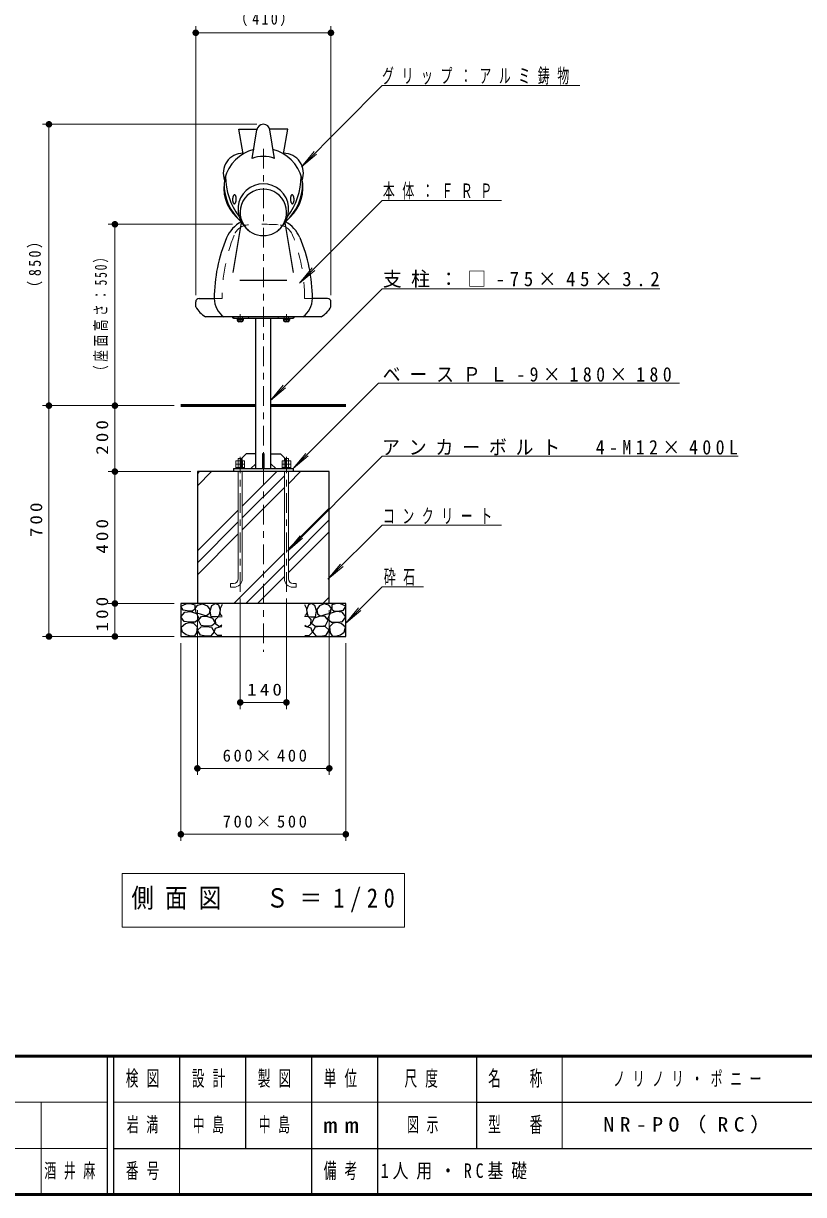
# Model space of a CAD drawing. Units: millimetres on the paper, scale 1:20. Extents: x -385 to 0, y 0 to 267.
# Drawn here: x -256.2 to -137.9, y 0 to 177.6 of the extents above; entities that cross this region are included whole.
import ezdxf

# ---------------------------------------------------------------- set-up
doc = ezdxf.new("R2010")
doc.units = ezdxf.units.MM
doc.linetypes.add('USER1', pattern=[4.5, 2.5, -2])
doc.linetypes.add('USER2', pattern=[6, 3, -1, 1, -1])
doc.layers.add('LY_1', color=7, linetype='Continuous', lineweight=13)
doc.styles.add('ＭＳ ゴシック', font='')
doc.styles.get('ＭＳ ゴシック').set_extended_font_data('MS Gothic')

# ---------------------------------------------------------------- blocks, each defined once
blk = doc.blocks.new('filled_dot')
at = {"color": 0, "linetype": 'Continuous', "lineweight": -2, "const_width": 1.25}
blk.add_lwpolyline([(-0.625, 0, 1), (0.625, 0, 1)], format="xyb", close=True, dxfattribs=at)

msp = doc.modelspace()

# ---------------------------------------------------------------- linework, layer by layer
at = {"layer": 'LY_1'}
for p, q in [((-230.053, 136.377), (-230.053, 177.166)), ((-230.053, 176.166), (-209.553, 176.166)), ((-209.553, 136.377), (-209.553, 177.166)), ((-201.8, 168.146), (-214.031, 155.833)), ((-201.8, 168.146), (-171.798, 168.146)), ((-220.803, 162.287), (-253.303, 162.287)), ((-252.303, 119.627), (-252.303, 162.287)), ((-214.031, 155.833), (-212.111, 158.138)), ((-214.031, 155.833), (-211.74, 157.769)), ((-201.8, 150.72), (-214.315, 138.205)), ((-201.8, 150.72), (-183.675, 150.72)), ((-224.473, 147.127), (-243.303, 147.127)), ((-242.303, 119.627), (-242.303, 147.127)), ((-214.315, 138.205), (-212.387, 140.503)), ((-214.315, 138.205), (-212.017, 140.133)), ((-201.8, 137.343), (-218.733, 120.411)), ((-201.8, 137.343), (-159.675, 137.343)), ((-218.733, 120.411), (-216.805, 122.709)), ((-202.334, 123.046), (-215.303, 110.077)), ((-202.334, 123.046), (-156.703, 123.046)), ((-218.733, 120.411), (-216.435, 122.339)), ((-233.305, 119.627), (-253.303, 119.627)), ((-233.305, 119.627), (-253.303, 119.627)), ((-252.303, 84.627), (-252.303, 119.627)), ((-233.305, 119.627), (-243.303, 119.627)), ((-242.303, 119.627), (-242.303, 109.627)), ((-241.305, 119.627), (-241.303, 119.627)), ((-201.8, 111.941), (-216.156, 97.585)), ((-215.303, 110.077), (-213.375, 112.375)), ((-215.303, 110.077), (-213.005, 112.005)), ((-201.8, 111.941), (-147.798, 111.941)), ((-222.653, 111.237), (-223.953, 111.237)), ((-223.953, 111.237), (-223.953, 110.077)), ((-222.653, 110.737), (-223.953, 110.737)), ((-222.653, 110.237), (-223.953, 110.237)), ((-223.628, 111.237), (-223.628, 110.237)), ((-223.603, 111.237), (-223.603, 111.627)), ((-223.603, 111.627), (-223.003, 111.627)), ((-223.003, 111.237), (-223.003, 111.627)), ((-222.978, 111.237), (-222.978, 110.237)), ((-222.653, 111.237), (-222.653, 110.077)), ((-216.953, 111.237), (-215.653, 111.237)), ((-216.953, 111.237), (-216.953, 110.077)), ((-216.953, 110.737), (-215.653, 110.737)), ((-216.953, 110.237), (-215.653, 110.237)), ((-216.628, 111.237), (-216.628, 110.237)), ((-216.003, 111.627), (-216.603, 111.627)), ((-216.603, 111.237), (-216.603, 111.627)), ((-216.003, 111.237), (-216.003, 111.627)), ((-215.978, 111.237), (-215.978, 110.237)), ((-215.653, 111.237), (-215.653, 110.077)), ((-230.803, 109.627), (-243.303, 109.627)), ((-242.303, 89.627), (-242.303, 109.627)), ((-241.305, 109.627), (-241.303, 109.627)), ((-229.803, 107.487), (-227.663, 109.627)), ((-229.803, 109.283), (-229.459, 109.627)), ((-223.603, 93.377), (-223.603, 109.627)), ((-223.003, 104.387), (-217.764, 109.627)), ((-223.003, 93.377), (-223.003, 109.627)), ((-223.003, 102.591), (-216.603, 108.991)), ((-216.603, 93.377), (-216.603, 109.627)), ((-216.003, 107.795), (-214.172, 109.627)), ((-216.003, 109.591), (-215.968, 109.627)), ((-216.003, 93.377), (-216.003, 109.627)), ((-223.003, 100.795), (-216.603, 107.195)), ((-229.803, 97.587), (-223.603, 103.787)), ((-216.003, 97.896), (-209.803, 104.096)), ((-229.803, 95.791), (-223.603, 101.991)), ((-216.003, 96.1), (-209.803, 102.3)), ((-201.8, 101.51), (-210.02, 93.29)), ((-201.8, 101.51), (-183.675, 101.51)), ((-229.803, 93.995), (-223.603, 100.195)), ((-216.156, 97.585), (-214.228, 99.883)), ((-216.156, 97.585), (-213.858, 99.513)), ((-216.003, 94.304), (-209.803, 100.504)), ((-224.272, 89.627), (-216.603, 97.296)), ((-222.476, 89.627), (-216.603, 95.5)), ((-210.02, 93.29), (-208.092, 95.588)), ((-210.02, 93.29), (-207.722, 95.218)), ((-224.303, 92.677), (-224.803, 92.677)), ((-224.803, 92.677), (-224.803, 92.077)), ((-220.68, 89.627), (-216.603, 93.704)), ((-215.303, 92.677), (-214.803, 92.677)), ((-214.803, 92.677), (-214.803, 92.077)), ((-224.303, 92.077), (-224.803, 92.077)), ((-215.303, 92.077), (-214.803, 92.077)), ((-210.781, 89.627), (-209.803, 90.604)), ((-201.8, 92.159), (-207.303, 86.656)), ((-201.8, 92.159), (-195.536, 92.159)), ((-233.303, 89.627), (-243.303, 89.627)), ((-242.303, 84.627), (-242.303, 89.627)), ((-223.303, 90.377), (-223.303, 73.627)), ((-216.303, 90.377), (-216.303, 73.627)), ((-207.303, 86.656), (-205.375, 88.954)), ((-229.803, 88.608), (-229.803, 63.627)), ((-209.803, 88.608), (-209.803, 63.627)), ((-207.303, 86.656), (-205.005, 88.584)), ((-233.303, 84.627), (-253.303, 84.627)), ((-233.303, 84.627), (-243.303, 84.627)), ((-232.303, 83.627), (-232.303, 53.627)), ((-207.303, 83.627), (-207.303, 53.627)), ((-216.303, 74.627), (-223.303, 74.627)), ((-209.803, 64.627), (-229.803, 64.627)), ((-207.303, 54.627), (-232.303, 54.627)), ((-241.203, 48.693), (-241.203, 40.56)), ((-198.403, 48.693), (-241.203, 48.693)), ((-198.403, 40.56), (-198.403, 48.693)), ((-241.203, 40.56), (-198.403, 40.56)), ((-174.5, 21), (-174.5, 7)), ((-385, 14), (-243.5, 14)), ((-253.5, 14), (-253.5, 0)), ((-242.5, 14), (-187.5, 14)), ((-385, 7), (-243.5, 7)), ((-232.5, 7), (-232.5, 0))]:
    msp.add_line(p, q, dxfattribs=at)
at = {"layer": 'LY_1', "lineweight": 25}
for p, q in [((-222.85, 157.796), (-223.523, 161.526)), ((-223.523, 161.526), (-220.774, 161.526)), ((-221.508, 157.099), (-220.79, 161.449)), ((-216.084, 161.526), (-218.832, 161.526)), ((-218.098, 157.099), (-218.817, 161.449)), ((-216.756, 157.796), (-216.084, 161.526)), ((-224.361, 139.816), (-223.108, 147.408)), ((-215.245, 139.816), (-216.499, 147.408)), ((-223.375, 138.653), (-216.232, 138.653)), ((-230.053, 134.627), (-230.053, 135.377)), ((-229.553, 135.877), (-227.242, 135.877)), ((-210.053, 135.877), (-212.364, 135.877)), ((-209.553, 134.627), (-209.553, 135.377)), ((-211.053, 133.102), (-228.553, 133.102)), ((-224.303, 133.102), (-224.303, 132.877)), ((-224.303, 132.877), (-215.303, 132.877)), ((-223.828, 132.877), (-223.828, 132.777)), ((-222.778, 132.777), (-223.828, 132.777)), ((-223.763, 132.777), (-223.763, 132.652)), ((-223.763, 132.652), (-222.843, 132.652)), ((-223.753, 132.652), (-223.753, 132.602)), ((-223.103, 132.352), (-223.503, 132.352)), ((-223.306, 132.777), (-223.34, 132.652)), ((-223.266, 132.777), (-223.3, 132.652)), ((-222.853, 132.652), (-222.853, 132.602)), ((-222.843, 132.777), (-222.843, 132.652)), ((-222.778, 132.777), (-222.778, 132.877)), ((-220.928, 119.627), (-220.928, 132.877)), ((-218.678, 119.627), (-218.678, 132.877)), ((-216.828, 132.877), (-216.828, 132.777)), ((-215.778, 132.777), (-216.828, 132.777)), ((-216.763, 132.777), (-216.763, 132.652)), ((-216.763, 132.652), (-215.843, 132.652)), ((-216.753, 132.652), (-216.753, 132.602)), ((-216.103, 132.352), (-216.503, 132.352)), ((-216.306, 132.777), (-216.34, 132.652)), ((-216.266, 132.777), (-216.3, 132.652)), ((-215.853, 132.652), (-215.853, 132.602)), ((-215.843, 132.777), (-215.843, 132.652)), ((-215.778, 132.777), (-215.778, 132.877)), ((-215.303, 133.102), (-215.303, 132.877)), ((-220.928, 110.077), (-220.928, 119.627)), ((-218.678, 110.077), (-218.678, 119.627)), ((-223.178, 111.577), (-222.428, 112.327)), ((-220.928, 112.327), (-222.428, 112.327)), ((-219.653, 112.327), (-219.953, 112.327)), ((-219.953, 112.327), (-219.953, 110.077)), ((-219.653, 110.077), (-219.653, 112.327)), ((-218.678, 112.327), (-217.178, 112.327)), ((-216.428, 111.577), (-217.178, 112.327)), ((-223.178, 111.577), (-223.178, 110.077)), ((-220.928, 110.827), (-221.678, 110.077)), ((-219.653, 111.577), (-219.953, 111.577)), ((-218.678, 110.827), (-217.928, 110.077)), ((-216.428, 111.577), (-216.428, 110.077)), ((-209.803, 109.627), (-229.803, 109.627)), ((-229.803, 109.627), (-229.803, 89.608)), ((-224.303, 110.077), (-224.303, 109.627)), ((-224.303, 110.077), (-215.303, 110.077)), ((-215.303, 110.077), (-215.303, 109.627)), ((-209.803, 89.608), (-209.803, 109.627)), ((-207.303, 89.627), (-232.303, 89.627)), ((-232.303, 89.627), (-232.303, 84.627)), ((-209.822, 89.608), (-209.803, 89.627)), ((-207.303, 84.627), (-207.303, 89.627)), ((-232.303, 84.627), (-207.303, 84.627)), ((-243.5, 21), (-243.5, 0)), ((-242.5, 21), (-242.5, 0)), ((-232.5, 21), (-232.5, 7)), ((-222.5, 21), (-222.5, 7)), ((-212.5, 21), (-212.5, 0)), ((-202.5, 21), (-202.5, 7)), ((-187.5, 21), (-187.5, 7)), ((-187.5, 14), (-70, 14)), ((-242.5, 7), (0, 7)), ((-202.5, 7), (-202.5, 0))]:
    msp.add_line(p, q, dxfattribs=at)
at = {"layer": 'LY_1', "linetype": 'USER2'}
for p, q in [((-219.803, 158.59), (-219.803, 82.304)), ((-223.303, 132.489), (-223.303, 133.489)), ((-216.303, 132.489), (-216.303, 133.489)), ((-223.303, 91.377), (-223.303, 111.877)), ((-216.303, 91.377), (-216.303, 111.877))]:
    msp.add_line(p, q, dxfattribs=at)
at = {"layer": 'LY_1', "linetype": 'USER1'}
for p, q in [((-227.242, 135.877), (-226.053, 135.877)), ((-213.553, 135.877), (-212.364, 135.877)), ((-223.628, 132.877), (-223.628, 133.102)), ((-222.978, 132.877), (-222.978, 133.102)), ((-222.028, 133.102), (-222.028, 132.877)), ((-217.578, 133.102), (-217.578, 132.877)), ((-216.628, 132.877), (-216.628, 133.102)), ((-215.978, 132.877), (-215.978, 133.102))]:
    msp.add_line(p, q, dxfattribs=at)
at = {"layer": 'LY_1', "lineweight": 50}
for p, q in [((-232.305, 119.627), (-220.928, 119.627)), ((-218.678, 119.627), (-207.305, 119.627)), ((-385, 21), (0, 21)), ((-385, 0), (0, 0))]:
    msp.add_line(p, q, dxfattribs=at)
at = {"layer": 'LY_1', "lineweight": 25}
for points in [[(-224.164, 151.597), (-224.188, 151.596), (-224.212, 151.589), (-224.236, 151.577), (-224.26, 151.56), (-224.283, 151.538), (-224.305, 151.512), (-224.327, 151.481), (-224.347, 151.445), (-224.366, 151.406), (-224.384, 151.363), (-224.4, 151.316), (-224.415, 151.267), (-224.428, 151.215), (-224.439, 151.161), (-224.448, 151.105), (-224.456, 151.047), (-224.461, 150.989), (-224.464, 150.93), (-224.465, 150.871), (-224.464, 150.812), (-224.461, 150.754), (-224.455, 150.697), (-224.448, 150.642), (-224.439, 150.59), (-224.428, 150.539), (-224.414, 150.492), (-224.4, 150.448), (-224.383, 150.407), (-224.365, 150.37), (-224.346, 150.338), (-224.326, 150.31), (-224.304, 150.287), (-224.282, 150.268), (-224.259, 150.254), (-224.235, 150.246), (-224.211, 150.242), (-224.187, 150.244), (-224.162, 150.251), (-224.138, 150.263), (-224.115, 150.28), (-224.092, 150.302), (-224.069, 150.328), (-224.048, 150.359), (-224.027, 150.395), (-224.008, 150.434), (-223.99, 150.477), (-223.974, 150.523), (-223.959, 150.573), (-223.946, 150.625), (-223.935, 150.679), (-223.926, 150.735), (-223.919, 150.793), (-223.913, 150.851), (-223.91, 150.91), (-223.909, 150.969), (-223.91, 151.028), (-223.914, 151.086), (-223.919, 151.143), (-223.926, 151.198), (-223.936, 151.25), (-223.947, 151.301), (-223.96, 151.348), (-223.975, 151.392), (-223.991, 151.433), (-224.009, 151.469), (-224.028, 151.502), (-224.049, 151.53), (-224.07, 151.553), (-224.093, 151.572), (-224.116, 151.586), (-224.14, 151.594)], [(-215.443, 151.597), (-215.467, 151.594), (-215.491, 151.586), (-215.514, 151.572), (-215.536, 151.553), (-215.558, 151.53), (-215.578, 151.502), (-215.597, 151.469), (-215.615, 151.433), (-215.632, 151.392), (-215.646, 151.348), (-215.659, 151.301), (-215.671, 151.25), (-215.68, 151.198), (-215.687, 151.143), (-215.693, 151.086), (-215.696, 151.028), (-215.697, 150.969), (-215.696, 150.91), (-215.693, 150.851), (-215.688, 150.793), (-215.68, 150.735), (-215.671, 150.679), (-215.66, 150.625), (-215.647, 150.573), (-215.632, 150.523), (-215.616, 150.477), (-215.598, 150.434), (-215.579, 150.395), (-215.559, 150.359), (-215.537, 150.328), (-215.515, 150.302), (-215.492, 150.28), (-215.468, 150.263), (-215.444, 150.251), (-215.42, 150.244), (-215.395, 150.242), (-215.371, 150.246), (-215.348, 150.254), (-215.325, 150.268), (-215.302, 150.287), (-215.281, 150.31), (-215.26, 150.338), (-215.241, 150.37), (-215.223, 150.407), (-215.207, 150.448), (-215.192, 150.492), (-215.179, 150.539), (-215.168, 150.59), (-215.158, 150.642), (-215.151, 150.697), (-215.146, 150.754), (-215.142, 150.812), (-215.141, 150.871), (-215.142, 150.93), (-215.145, 150.989), (-215.151, 151.047), (-215.158, 151.105), (-215.167, 151.161), (-215.178, 151.215), (-215.191, 151.267), (-215.206, 151.316), (-215.222, 151.363), (-215.24, 151.406), (-215.259, 151.445), (-215.28, 151.481), (-215.301, 151.512), (-215.324, 151.538), (-215.347, 151.56), (-215.37, 151.577), (-215.394, 151.589), (-215.419, 151.596)], [(-231.036, 88.452), (-231.953, 88.625), (-232.288, 89.22), (-231.507, 89.579), (-230.9, 89.617), (-230.194, 89.418), (-230.181, 88.762), (-230.553, 88.44)], [(-228.744, 87.795), (-229.339, 88.031), (-229.996, 88.179), (-230.095, 88.972), (-229.748, 89.394), (-229.029, 89.592), (-228.323, 89.294), (-227.902, 88.7), (-228.001, 88.055), (-228.422, 87.758)], [(-226.613, 87.671), (-227.072, 87.622), (-227.728, 87.597), (-227.877, 88.514), (-227.629, 89.344), (-227.072, 89.617), (-226.626, 89.431), (-226.341, 88.675), (-226.502, 87.919)], [(-212.993, 87.671), (-212.535, 87.622), (-211.878, 87.597), (-211.729, 88.514), (-211.977, 89.344), (-212.535, 89.617), (-212.981, 89.431), (-213.266, 88.675), (-213.104, 87.919)], [(-210.862, 87.795), (-210.267, 88.031), (-209.611, 88.179), (-209.512, 88.972), (-209.858, 89.394), (-210.577, 89.592), (-211.283, 89.294), (-211.704, 88.7), (-211.605, 88.055), (-211.184, 87.758)], [(-208.57, 88.452), (-207.653, 88.625), (-207.319, 89.22), (-208.099, 89.579), (-208.706, 89.617), (-209.412, 89.418), (-209.425, 88.762), (-209.053, 88.44)], [(-231.036, 86.779), (-231.804, 86.891), (-232.325, 87.609), (-231.73, 88.291), (-230.838, 88.415), (-229.958, 88.13), (-229.55, 87.325), (-230.132, 86.804)], [(-228.571, 86.185), (-229.252, 86.309), (-229.649, 87.089), (-229.166, 87.634), (-228.422, 87.709), (-227.493, 87.424), (-227.121, 86.655), (-227.629, 86.247)], [(-211.035, 86.185), (-210.354, 86.309), (-209.958, 87.089), (-210.441, 87.634), (-211.184, 87.709), (-212.113, 87.424), (-212.485, 86.655), (-211.977, 86.247)], [(-208.57, 86.779), (-207.802, 86.891), (-207.281, 87.609), (-207.876, 88.291), (-208.768, 88.415), (-209.648, 88.13), (-210.057, 87.325), (-209.474, 86.804)], [(-230.776, 84.661), (-231.482, 84.884), (-232.04, 85.28), (-232.263, 86.061), (-231.606, 86.594), (-230.982, 86.739), (-230.392, 86.631), (-229.847, 86.073), (-229.934, 85.156), (-230.256, 84.71)], [(-228.534, 84.648), (-229.314, 84.809), (-229.785, 85.565), (-229.228, 86.098), (-228.36, 86.147), (-227.679, 86.06), (-227.258, 85.329), (-227.753, 84.71)], [(-211.073, 84.648), (-210.292, 84.809), (-209.821, 85.565), (-210.379, 86.098), (-211.246, 86.147), (-211.928, 86.06), (-212.349, 85.329), (-211.853, 84.71)], [(-208.83, 84.661), (-208.124, 84.884), (-207.566, 85.28), (-207.343, 86.061), (-208, 86.594), (-208.625, 86.739), (-209.214, 86.631), (-209.759, 86.073), (-209.673, 85.156), (-209.351, 84.71)]]:
    msp.add_lwpolyline(points, close=True, dxfattribs=at)
for points in [[(-226.068, 89.455), (-226.328, 88.886), (-226.378, 88.229), (-226.254, 87.845), (-226.093, 87.783)], [(-213.538, 89.455), (-213.278, 88.886), (-213.228, 88.229), (-213.352, 87.845), (-213.513, 87.783)], [(-226.081, 86.321), (-226.465, 86.086), (-227.022, 86.482), (-227.059, 87.188), (-226.675, 87.622), (-226.056, 87.659)], [(-213.526, 86.321), (-213.142, 86.086), (-212.584, 86.482), (-212.547, 87.188), (-212.931, 87.622), (-213.551, 87.659)], [(-226.081, 84.76), (-226.762, 84.785), (-227.258, 85.255), (-227.035, 85.875), (-226.415, 86.086), (-226.081, 86.123)], [(-213.526, 84.76), (-212.844, 84.785), (-212.349, 85.255), (-212.572, 85.875), (-213.191, 86.086), (-213.526, 86.123)]]:
    msp.add_lwpolyline(points, dxfattribs=at)
for centre, radius, start, end in [((-219.803, 161.287), 1, 7.8842, 172.1158), ((-219.803, 152.627), 6, 104.04912, 227.47698), ((-219.803, 152.627), 6, 312.52303, 75.95088), ((-222.88, 154.883), 3.007, 89.74103, 201.04467), ((-219.803, 152.627), 4.786, 69.13374, 110.86626), ((-216.726, 154.883), 3.007, 338.95533, 90.25897), ((-218.327, 153.198), 7.435, 178.91943, 229.41107), ((-215.269, 154.504), 10.281, 180.82391, 216.87611), ((-219.803, 149.421), 3.846, 323.53016, 216.46984), ((-221.279, 153.198), 7.435, 310.58893, 1.08057), ((-224.337, 154.504), 10.281, 323.12388, 359.17609), ((-219.803, 148.916), 3.528, 310.00248, 229.99752), ((-220.764, 143.114), 5, 118.86074, 156.91813), ((-228.928, 142.677), 7.5, 34.8975, 47.47698), ((-210.679, 142.677), 7.5, 132.52302, 145.1025), ((-218.842, 143.114), 5, 23.88443, 61.13926), ((-219.803, 149.042), 3.625, 214.8975, 325.1025), ((-203.783, 135.877), 23.46, 156.91813, 180), ((-235.824, 135.877), 23.46, 0, 23.08187), ((-229.553, 135.377), 0.5, 90, 180), ((-223.847, 135.877), 3.395, 180, 234.82142), ((-215.759, 135.877), 3.395, 305.17858, 0), ((-210.053, 135.377), 0.5, 0, 90), ((-226.555, 136.567), 4, 209.01784, 240.03514), ((-213.051, 136.567), 4, 299.96486, 330.98216), ((-224.228, 133.177), 0.3, 194.47751, 270), ((-223.503, 132.602), 0.25, 180, 270), ((-223.103, 132.602), 0.25, 270, 0), ((-216.503, 132.602), 0.25, 180, 270), ((-216.103, 132.602), 0.25, 270, 0), ((-215.378, 133.177), 0.3, 270, 345.52249)]:
    msp.add_arc(centre, radius, start, end, dxfattribs=at)
at = {"layer": 'LY_1', "linetype": 'USER1'}
for centre, radius, start, end in [((-221.907, 144.568), 2.5, 93.21594, 158.54771), ((-219.803, 107.127), 40, 86.74804, 93.21594), ((-217.699, 144.568), 2.5, 21.45229, 86.78406), ((-199.79, 135.877), 26.264, 158.54771, 180), ((-239.817, 135.877), 26.264, 0, 21.45229)]:
    msp.add_arc(centre, radius, start, end, dxfattribs=at)
at = {"layer": 'LY_1'}
for centre, radius, start, end in [((-224.303, 93.377), 1.3, 270, 0), ((-224.303, 93.377), 0.7, 270, 0), ((-215.303, 93.377), 1.3, 180, 270), ((-215.303, 93.377), 0.7, 180, 270)]:
    msp.add_arc(centre, radius, start, end, dxfattribs=at)

# ---------------------------------------------------------------- block references
at = {"layer": 'LY_1', "xscale": 0.4, "yscale": 0.4}
for p in [(-230.053, 176.166), (-223.303, 74.627), (-229.803, 64.627), (-232.303, 54.627)]:
    msp.add_blockref('filled_dot', p, dxfattribs=at)
for p, rotation in [((-209.553, 176.166), 180), ((-252.303, 162.287), 270), ((-242.303, 147.127), 270), ((-252.303, 119.627), 90), ((-252.303, 119.627), 270), ((-242.303, 119.627), 90), ((-242.303, 119.627), 270), ((-242.303, 109.627), 90), ((-242.303, 109.627), 270), ((-242.303, 89.627), 270), ((-242.303, 89.627), 90), ((-252.303, 84.627), 90), ((-242.303, 84.627), 90), ((-216.303, 74.627), 180), ((-209.803, 64.627), 180), ((-207.303, 54.627), 180)]:
    msp.add_blockref('filled_dot', p, dxfattribs=dict(at, rotation=rotation))

# ---------------------------------------------------------------- texts
at = {"layer": 'LY_1', "style": 'ＭＳ ゴシック'}
for s, insert, char_height, attachment_point in [('\\T1.33;\\W0.85;（410）', (-219.378, 177.166), 1.833, 8), ('\\T1.64;\\W0.6;グリップ：アルミ鋳物', (-201.798, 168.296), 2.199, 7), ('\\T1.64;\\W0.6;本体：ＦＲＰ', (-201.675, 150.87), 2.199, 7), ('\\T1.5;\\W0.95;支柱：□-75×45×3.2', (-201.675, 137.493), 2.199, 7), ('\\T1.5;\\W0.9;ベースＰＬ-9×180×180', (-201.703, 123.196), 2.199, 7), ('\\T1.5;\\W0.9;アンカーボルト\u30004-M12×400L', (-201.798, 112.091), 2.199, 7), ('\\T1.64;\\W0.6;コンクリート', (-201.675, 101.66), 2.199, 7), ('\\T1.64;\\W0.6;砕石', (-201.536, 92.309), 2.199, 7), ('\\T1.33;\\W1.15;140', (-219.382, 75.627), 1.833, 8), ('\\T1.32;600×400', (-219.383, 65.627), 1.833, 8), ('\\T1.32;700×500', (-219.383, 55.627), 1.833, 8), ('\\T1.5;\\W0.85;側面図\u3000Ｓ＝1/20', (-239.803, 44.627), 2.933, 4), ('\\T1.64;\\W0.6;検図', (-237.5, 17.5), 2.346, 5), ('\\T1.64;\\W0.6;設計', (-227.5, 17.5), 2.346, 5), ('\\T1.64;\\W0.6;製図', (-217.5, 17.5), 2.346, 5), ('\\T1.64;\\W0.6;単位', (-207.5, 17.5), 2.346, 5), ('\\T1.64;\\W0.6;尺度', (-195.25, 17.5), 2.346, 5), ('\\T1.64;\\W0.6;名\u3000称', (-181, 17.5), 2.346, 5), ('\\T1.64;\\W0.6;ノリノリ・ポニー', (-166.75, 17.5), 2.199, 4), ('\\T1.64;\\W0.6;岩満', (-240.5, 10.5), 2.199, 4), ('\\T1.64;\\W0.6;中島', (-230.5, 10.5), 2.199, 4), ('\\T1.64;\\W0.6;中島', (-220.5, 10.5), 2.199, 4), ('\\T1.5;\\W1.35;mm', (-207.5, 10.5), 2.346, 5), ('\\T1.64;\\W0.6;図示', (-198, 10.5), 2.199, 4), ('\\T1.64;\\W0.6;型\u3000番', (-181, 10.5), 2.346, 5), ('\\T1.5;\\W1.1;NR-PO（RC）', (-168.25, 10.5), 2.199, 4), ('\\T1.64;\\W0.6;酒井麻', (-253, 3.5), 2.199, 4), ('\\T1.64;\\W0.6;番号', (-237.5, 3.5), 2.346, 5), ('\\T1.64;\\W0.6;備考', (-207.5, 3.5), 2.346, 5), ('\\T1.5;\\W0.8;1人用・RC基礎', (-202, 3.5), 2.199, 4)]:
    msp.add_mtext(s, dxfattribs=dict(at, insert=insert, char_height=char_height, attachment_point=attachment_point))
at = {"layer": 'LY_1', "char_height": 1.833, "attachment_point": 8, "rotation": 90, "style": 'ＭＳ ゴシック'}
for s, insert in [('\\T1.33;\\W0.85;（850）', (-253.303, 141.381)), ('\\T1.32;\\W0.7;（座面高さ：550）', (-243.303, 133.801)), ('\\T1.33;\\W1.15;200', (-243.303, 115.043)), ('\\T1.33;\\W1.15;700', (-253.303, 102.543)), ('\\T1.33;\\W1.15;400', (-243.303, 100.043)), ('\\T1.33;\\W1.15;100', (-243.303, 88.244))]:
    msp.add_mtext(s, dxfattribs=dict(at, insert=insert))

doc.saveas('drawing.dxf')
